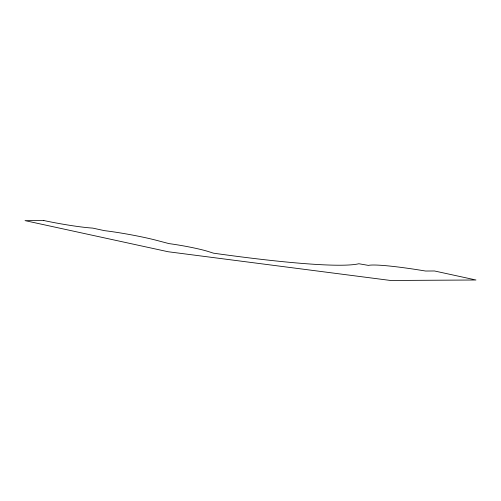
<?xml version="1.0" encoding="UTF-8"?>
<svg xmlns="http://www.w3.org/2000/svg" width="501" height="501" viewBox="0 0 501 501"><rect width="100%" height="100%" fill="white"/><g stroke="black" fill="none" stroke-linecap="round" stroke-linejoin="round"><path stroke-width="0.75" d="M43.8 220.521L25.05 220.628L168.117 251.74L390.623 280.479L475.95 279.996L434.499 270.978L425.537 271.028A69.814 5.718 10.2 0 0 368.429 265.398L358.841 263.739A258.785 21.205 10.2 0 1 213.489 253.174L207.546 251.295A30.029 2.461 10.2 0 0 168.987 243.611L158.491 240.856A41.915 3.432 10.2 0 0 104.427 230.648L92.71 228.099A41.639 3.413 10.2 0 1 43.8 220.521"/></g></svg>
